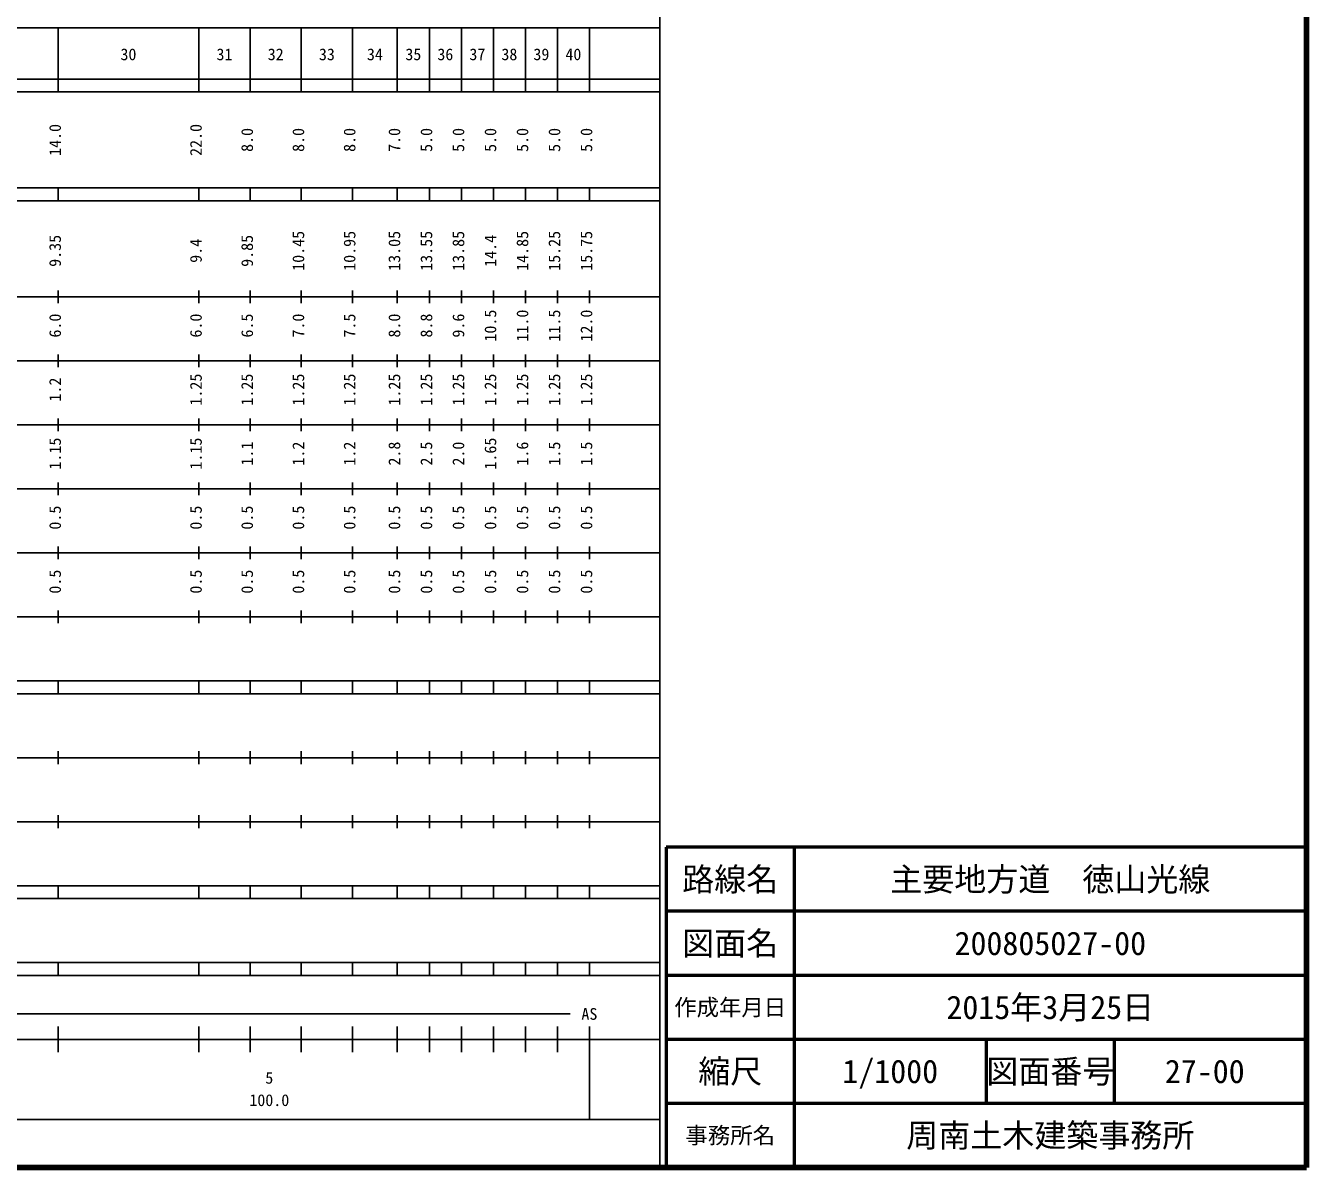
# Model space of a CAD drawing. Units: millimetres on the paper, enlarged 1000 times. Extents: x 40000 to 680000, y 20000 to 380000.
# Drawn here: x 479936 to 680000, y 20000 to 198357 of the extents above; entities that cross this region are included whole.
import ezdxf
from ezdxf.enums import TextEntityAlignment as Align

# ---------------------------------------------------------------- set-up
doc = ezdxf.new("R2010")
doc.units = ezdxf.units.MM
doc.header["$LTSCALE"] = 1000
for name, color, linetype, lineweight in [('M-TTL', 2, 'Continuous', 140), ('M-TTL-BAND', 7, 'Continuous', 25), ('M-TTL-FRAM', 2, 'Continuous', 50), ('M-TTL-LINE', 7, 'Continuous', 50)]:
    doc.layers.add(name, color=color, linetype=linetype, lineweight=lineweight)
doc.layers.add('M-TTL-TXT', color=7, linetype='Continuous')
doc.styles.add('ＭＳ ゴシック', font='')
doc.styles.get('ＭＳ ゴシック').set_extended_font_data('MS Gothic')

msp = doc.modelspace()

# ---------------------------------------------------------------- linework, layer by layer
at = {"layer": 'M-TTL'}
for p, q in [((680000, 20000), (680000, 380000)), ((40000, 20000), (680000, 20000))]:
    msp.add_line(p, q, dxfattribs=at)
at = {"layer": 'M-TTL-BAND'}
for p, q in [((579000, 20000), (579000, 370000)), ((68000, 198000), (579000, 198000)), ((485000, 188000), (485000, 198000)), ((507000, 188000), (507000, 198000)), ((515000, 188000), (515000, 198000)), ((523000, 188000), (523000, 198000)), ((531000, 188000), (531000, 198000)), ((538000, 188000), (538000, 198000)), ((543000, 188000), (543000, 198000)), ((548000, 188000), (548000, 198000)), ((553000, 188000), (553000, 198000)), ((558000, 188000), (558000, 198000)), ((563000, 188000), (563000, 198000)), ((568000, 188000), (568000, 198000)), ((40000, 190000), (579000, 190000)), ((40000, 188000), (579000, 188000)), ((40000, 173000), (579000, 173000)), ((485000, 171000), (485000, 173000)), ((507000, 171000), (507000, 173000)), ((515000, 171000), (515000, 173000)), ((523000, 171000), (523000, 173000)), ((531000, 171000), (531000, 173000)), ((538000, 171000), (538000, 173000)), ((543000, 171000), (543000, 173000)), ((548000, 171000), (548000, 173000)), ((553000, 171000), (553000, 173000)), ((558000, 171000), (558000, 173000)), ((563000, 171000), (563000, 173000)), ((568000, 171000), (568000, 173000)), ((40000, 171000), (579000, 171000)), ((485000, 155000), (485000, 157000)), ((507000, 155000), (507000, 157000)), ((515000, 155000), (515000, 157000)), ((523000, 155000), (523000, 157000)), ((531000, 155000), (531000, 157000)), ((538000, 155000), (538000, 157000)), ((543000, 155000), (543000, 157000)), ((548000, 155000), (548000, 157000)), ((553000, 155000), (553000, 157000)), ((558000, 155000), (558000, 157000)), ((563000, 155000), (563000, 157000)), ((568000, 155000), (568000, 157000)), ((40000, 156000), (579000, 156000)), ((485000, 145000), (485000, 147000)), ((507000, 145000), (507000, 147000)), ((515000, 145000), (515000, 147000)), ((523000, 145000), (523000, 147000)), ((531000, 145000), (531000, 147000)), ((538000, 145000), (538000, 147000)), ((543000, 145000), (543000, 147000)), ((548000, 145000), (548000, 147000)), ((553000, 145000), (553000, 147000)), ((558000, 145000), (558000, 147000)), ((563000, 145000), (563000, 147000)), ((568000, 145000), (568000, 147000)), ((46000, 146000), (579000, 146000)), ((485000, 135000), (485000, 137000)), ((507000, 135000), (507000, 137000)), ((515000, 135000), (515000, 137000)), ((523000, 135000), (523000, 137000)), ((531000, 135000), (531000, 137000)), ((538000, 135000), (538000, 137000)), ((543000, 135000), (543000, 137000)), ((548000, 135000), (548000, 137000)), ((553000, 135000), (553000, 137000)), ((558000, 135000), (558000, 137000)), ((563000, 135000), (563000, 137000)), ((568000, 135000), (568000, 137000)), ((52000, 136000), (579000, 136000)), ((485000, 125000), (485000, 127000)), ((507000, 125000), (507000, 127000)), ((515000, 125000), (515000, 127000)), ((523000, 125000), (523000, 127000)), ((531000, 125000), (531000, 127000)), ((538000, 125000), (538000, 127000)), ((543000, 125000), (543000, 127000)), ((548000, 125000), (548000, 127000)), ((553000, 125000), (553000, 127000)), ((558000, 125000), (558000, 127000)), ((563000, 125000), (563000, 127000)), ((568000, 125000), (568000, 127000)), ((46000, 126000), (579000, 126000)), ((485000, 115000), (485000, 117000)), ((507000, 115000), (507000, 117000)), ((515000, 115000), (515000, 117000)), ((523000, 115000), (523000, 117000)), ((531000, 115000), (531000, 117000)), ((538000, 115000), (538000, 117000)), ((543000, 115000), (543000, 117000)), ((548000, 115000), (548000, 117000)), ((553000, 115000), (553000, 117000)), ((558000, 115000), (558000, 117000)), ((563000, 115000), (563000, 117000)), ((568000, 115000), (568000, 117000)), ((52000, 116000), (579000, 116000)), ((485000, 105000), (485000, 107000)), ((507000, 105000), (507000, 107000)), ((515000, 105000), (515000, 107000)), ((523000, 105000), (523000, 107000)), ((531000, 105000), (531000, 107000)), ((538000, 105000), (538000, 107000)), ((543000, 105000), (543000, 107000)), ((548000, 105000), (548000, 107000)), ((553000, 105000), (553000, 107000)), ((558000, 105000), (558000, 107000)), ((563000, 105000), (563000, 107000)), ((568000, 105000), (568000, 107000)), ((46000, 106000), (579000, 106000)), ((40000, 96000), (579000, 96000)), ((485000, 94000), (485000, 96000)), ((507000, 94000), (507000, 96000)), ((515000, 94000), (515000, 96000)), ((523000, 94000), (523000, 96000)), ((531000, 94000), (531000, 96000)), ((538000, 94000), (538000, 96000)), ((543000, 94000), (543000, 96000)), ((548000, 94000), (548000, 96000)), ((553000, 94000), (553000, 96000)), ((558000, 94000), (558000, 96000)), ((563000, 94000), (563000, 96000)), ((568000, 94000), (568000, 96000)), ((40000, 94000), (579000, 94000)), ((485000, 83000), (485000, 85000)), ((507000, 83000), (507000, 85000)), ((515000, 83000), (515000, 85000)), ((523000, 83000), (523000, 85000)), ((531000, 83000), (531000, 85000)), ((538000, 83000), (538000, 85000)), ((543000, 83000), (543000, 85000)), ((548000, 83000), (548000, 85000)), ((553000, 83000), (553000, 85000)), ((558000, 83000), (558000, 85000)), ((563000, 83000), (563000, 85000)), ((568000, 83000), (568000, 85000)), ((49000, 84000), (579000, 84000)), ((485000, 73000), (485000, 75000)), ((507000, 73000), (507000, 75000)), ((515000, 73000), (515000, 75000)), ((523000, 73000), (523000, 75000)), ((531000, 73000), (531000, 75000)), ((538000, 73000), (538000, 75000)), ((543000, 73000), (543000, 75000)), ((548000, 73000), (548000, 75000)), ((553000, 73000), (553000, 75000)), ((558000, 73000), (558000, 75000)), ((563000, 73000), (563000, 75000)), ((568000, 73000), (568000, 75000)), ((40000, 74000), (579000, 74000)), ((40000, 64000), (579000, 64000)), ((485000, 62000), (485000, 64000)), ((507000, 62000), (507000, 64000)), ((515000, 62000), (515000, 64000)), ((523000, 62000), (523000, 64000)), ((531000, 62000), (531000, 64000)), ((538000, 62000), (538000, 64000)), ((543000, 62000), (543000, 64000)), ((548000, 62000), (548000, 64000)), ((553000, 62000), (553000, 64000)), ((558000, 62000), (558000, 64000)), ((563000, 62000), (563000, 64000)), ((568000, 62000), (568000, 64000)), ((40000, 62000), (579000, 62000)), ((40000, 52000), (579000, 52000)), ((485000, 50000), (485000, 52000)), ((507000, 50000), (507000, 52000)), ((515000, 50000), (515000, 52000)), ((523000, 50000), (523000, 52000)), ((531000, 50000), (531000, 52000)), ((538000, 50000), (538000, 52000)), ((543000, 50000), (543000, 52000)), ((548000, 50000), (548000, 52000)), ((553000, 50000), (553000, 52000)), ((558000, 50000), (558000, 52000)), ((563000, 50000), (563000, 52000)), ((568000, 50000), (568000, 52000)), ((40000, 50000), (579000, 50000)), ((71000, 44000), (565000, 44000)), ((485000, 38000), (485000, 42000)), ((507000, 38000), (507000, 42000)), ((515000, 38000), (515000, 42000)), ((523000, 38000), (523000, 42000)), ((531000, 38000), (531000, 42000)), ((538000, 38000), (538000, 42000)), ((543000, 38000), (543000, 42000)), ((548000, 38000), (548000, 42000)), ((553000, 38000), (553000, 42000)), ((558000, 38000), (558000, 42000)), ((563000, 38000), (563000, 42000)), ((568000, 27500), (568000, 42000)), ((40000, 40000), (579000, 40000)), ((68000, 27500), (579000, 27500))]:
    msp.add_line(p, q, dxfattribs=at)
at = {"layer": 'M-TTL-FRAM'}
for p, q in [((680000, 70000), (580000, 70000)), ((580000, 70000), (580000, 20000))]:
    msp.add_line(p, q, dxfattribs=at)
at = {"layer": 'M-TTL-LINE'}
for p, q in [((600000, 70000), (600000, 20000)), ((680000, 60000), (580000, 60000)), ((680000, 50000), (580000, 50000)), ((680000, 40000), (580000, 40000)), ((630000, 40000), (630000, 30000)), ((650000, 40000), (650000, 30000)), ((680000, 30000), (580000, 30000))]:
    msp.add_line(p, q, dxfattribs=at)

# ---------------------------------------------------------------- texts
at = {"layer": 'M-TTL-BAND', "style": 'ＭＳ ゴシック'}
for s, p in [('30', (496000, 192405)), ('31', (511000, 192405)), ('32', (519000, 192405)), ('33', (527000, 192405)), ('34', (534500, 192405)), ('35', (540500, 192405)), ('36', (545500, 192405)), ('37', (550500, 192405)), ('38', (555500, 192405)), ('39', (560500, 192405)), ('40', (565500, 192405)), ('AS', (568000, 42500)), ('5', (518000, 32523)), ('100.0', (518000, 29033))]:
    msp.add_text(s, height=1833, dxfattribs=at).set_placement(p, align=Align.BOTTOM_CENTER)
for s, p in [('14.0', (486000, 180500)), ('22.0', (508000, 180500)), ('8.0', (516000, 180500)), ('8.0', (524000, 180500)), ('8.0', (532000, 180500)), ('7.0', (539000, 180500)), ('5.0', (544000, 180500)), ('5.0', (549000, 180500)), ('5.0', (554000, 180500)), ('5.0', (559000, 180500)), ('5.0', (564000, 180500)), ('5.0', (569000, 180500)), ('10.45', (524000, 163174)), ('10.95', (532000, 163174)), ('13.05', (539000, 163174)), ('13.55', (544000, 163174)), ('13.85', (549000, 163174)), ('14.85', (559000, 163174)), ('15.25', (564000, 163174)), ('15.75', (569000, 163174)), ('9.35', (486000, 163174)), ('9.4', (508000, 163174)), ('9.85', (516000, 163174)), ('14.4', (554000, 163174)), ('6.0', (486000, 151500)), ('6.0', (508000, 151500)), ('6.5', (516000, 151500)), ('7.0', (524000, 151500)), ('7.5', (532000, 151500)), ('8.0', (539000, 151500)), ('8.8', (544000, 151500)), ('9.6', (549000, 151500)), ('10.5', (554000, 151500)), ('11.0', (559000, 151500)), ('11.5', (564000, 151500)), ('12.0', (569000, 151500)), ('1.2', (486000, 141500)), ('1.25', (508000, 141500)), ('1.25', (516000, 141500)), ('1.25', (524000, 141500)), ('1.25', (532000, 141500)), ('1.25', (539000, 141500)), ('1.25', (544000, 141500)), ('1.25', (549000, 141500)), ('1.25', (554000, 141500)), ('1.25', (559000, 141500)), ('1.25', (564000, 141500)), ('1.25', (569000, 141500)), ('1.15', (486000, 131500)), ('1.15', (508000, 131500)), ('1.1', (516000, 131500)), ('1.2', (524000, 131500)), ('1.2', (532000, 131500)), ('2.8', (539000, 131500)), ('2.5', (544000, 131500)), ('2.0', (549000, 131500)), ('1.65', (554000, 131500)), ('1.6', (559000, 131500)), ('1.5', (564000, 131500)), ('1.5', (569000, 131500)), ('0.5', (486000, 121500)), ('0.5', (508000, 121500)), ('0.5', (516000, 121500)), ('0.5', (524000, 121500)), ('0.5', (532000, 121500)), ('0.5', (539000, 121500)), ('0.5', (544000, 121500)), ('0.5', (549000, 121500)), ('0.5', (554000, 121500)), ('0.5', (559000, 121500)), ('0.5', (564000, 121500)), ('0.5', (569000, 121500)), ('0.5', (486000, 111500)), ('0.5', (508000, 111500)), ('0.5', (516000, 111500)), ('0.5', (524000, 111500)), ('0.5', (532000, 111500)), ('0.5', (539000, 111500)), ('0.5', (544000, 111500)), ('0.5', (549000, 111500)), ('0.5', (554000, 111500)), ('0.5', (559000, 111500)), ('0.5', (564000, 111500)), ('0.5', (569000, 111500))]:
    msp.add_text(s, height=1833, rotation=90, dxfattribs=at).set_placement(p, align=Align.BOTTOM_CENTER)
at = {"layer": 'M-TTL-TXT', "style": 'ＭＳ ゴシック'}
for s, height, p in [('路線名', 3666, (590000, 65000)), ('路線名', 3666, (590000, 65000)), ('主要地方道\u3000徳山光線', 3666, (640000, 65000)), ('図面名', 3666, (590000, 55000)), ('図面名', 3666, (590000, 55000)), ('200805027-00', 3666, (640000, 55000)), ('作成年月日', 2566, (590000, 45000)), ('作成年月日', 2566, (590000, 45000)), ('2015年3月25日', 3666, (640000, 45000)), ('縮尺', 3666, (590000, 35000)), ('縮尺', 3666, (590000, 35000)), ('1/1000', 3666, (615000, 35000)), ('図面番号', 3666, (640000, 35000)), ('図面番号', 3666, (640000, 35000)), ('27-00', 3666, (664125, 35000)), ('事務所名', 2566, (590000, 25000)), ('事務所名', 2566, (590000, 25000)), ('周南土木建築事務所', 3666, (640000, 25000))]:
    msp.add_text(s, height=height, dxfattribs=at).set_placement(p, align=Align.MIDDLE_CENTER)

doc.saveas('drawing.dxf')
